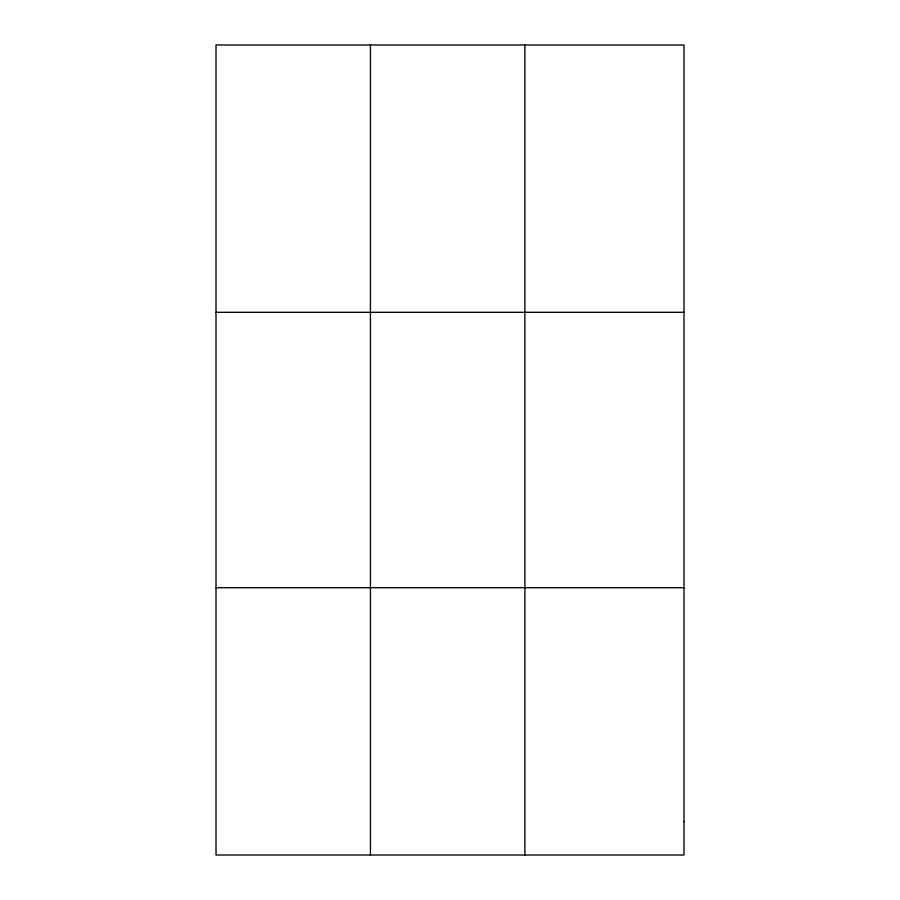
<?xml version="1.0" encoding="UTF-8"?>
<svg xmlns="http://www.w3.org/2000/svg" width="900" height="900" viewBox="0 0 900 900"><rect width="100%" height="100%" fill="white"/><g stroke="black" fill="none" stroke-linecap="round" stroke-linejoin="round"><path stroke-width="1.35" d="M370.44 45L370.44 855M524.88 45L524.88 855M216.011 312.3L683.989 312.3M216.011 587.7L683.989 587.7M683.989 821.587L683.989 855L216.011 855L216.011 45L683.989 45L683.989 821.587"/></g></svg>
